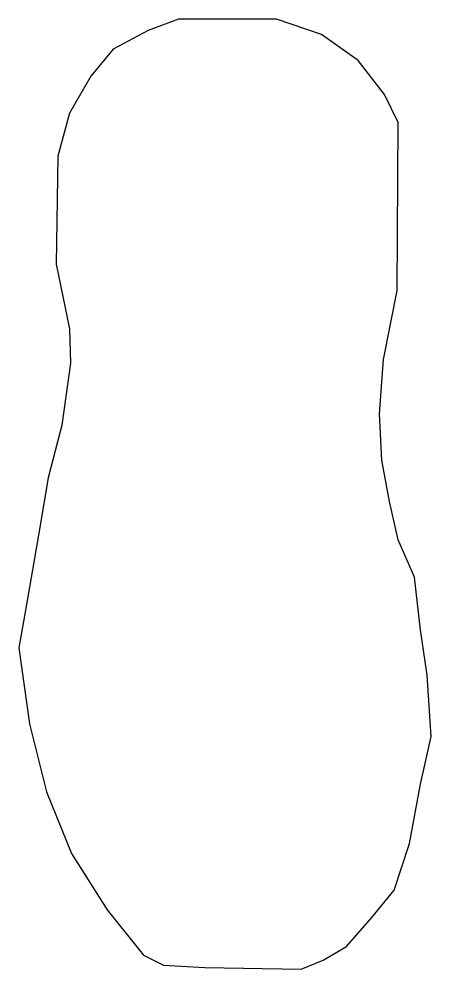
# Model space of a CAD drawing. Extents: x 0 to 150, y 0 to 347.
import ezdxf

# ---------------------------------------------------------------- set-up
doc = ezdxf.new("R2010")
doc.units = 0

msp = doc.modelspace()

# ---------------------------------------------------------------- linework, layer by layer
msp.add_polyline3d([(67.8, 0.6, 0), (103, 0, 0), (111, 3.2, 0), (119.6, 8.2, 0), (128.8, 18.8, 0), (137, 28.8, 0), (142.6, 45.8, 0), (146.6, 67.4, 0), (150.4, 84.8, 0), (149, 107.2, 0), (146.6, 123.8, 0), (144.4, 143, 0), (138.4, 156.6, 0), (135.2, 170.6, 0), (132.4, 185.6, 0), (131.6, 202.6, 0), (133, 222.4, 0), (138, 247.6, 0), (138.4, 308.8, 0), (133.4, 319, 0), (123.8, 331.4, 0), (110.4, 341, 0), (94, 346.6, 0), (58.2, 346.6, 0), (47.2, 342.4, 0), (34.4, 335.6, 0), (26.2, 325.8, 0), (18.4, 312.2, 0), (14.2, 296.6, 0), (13.6, 257.2, 0), (18.4, 233.6, 0), (18.8, 221, 0), (15.6, 198.4, 0), (10.6, 179.2, 0), (7.2, 159, 0), (2.8, 133, 0), (0, 117.2, 0), (3.8, 89.4, 0), (10, 64.6, 0), (19.2, 42.2, 0), (32.2, 21.6, 0), (45.4, 5, 0), (52.8, 1.4, 0), (67.8, 0.6, 0)])

doc.saveas('drawing.dxf')
